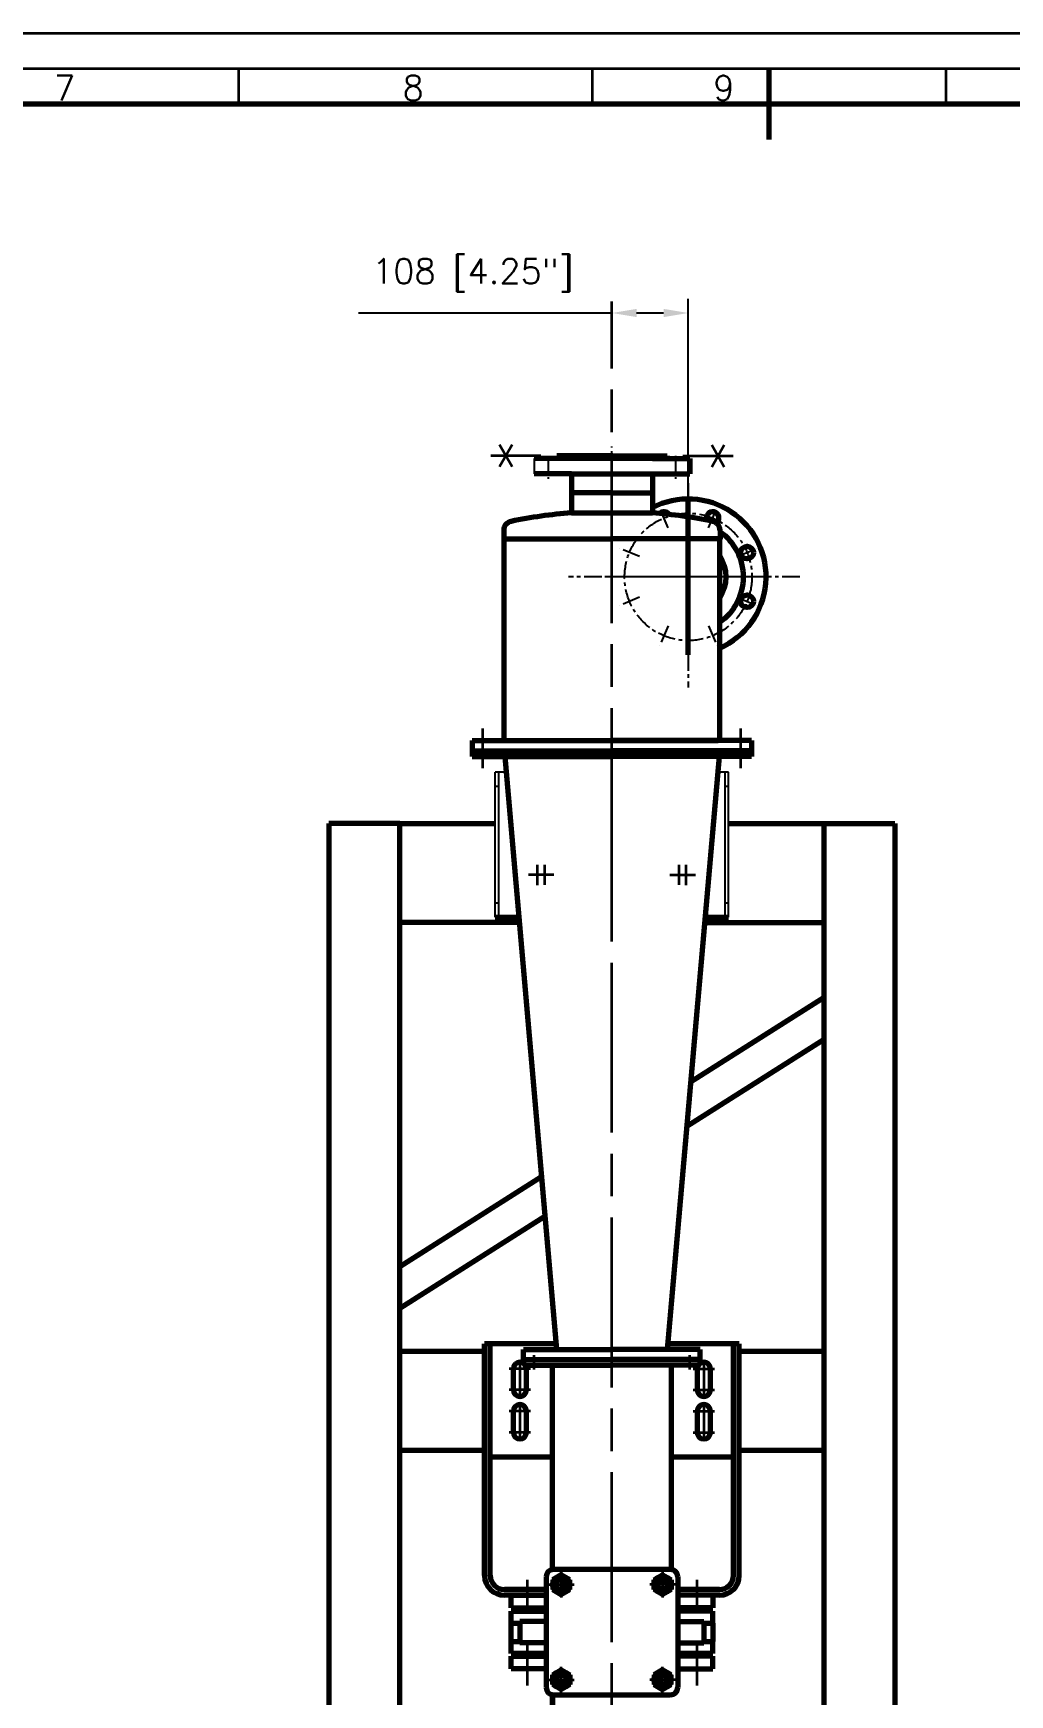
# Model space of a CAD drawing. Extents: x 68 to 8478, y -14 to 5926.
# Drawn here: x 3233 to 4614, y 3578 to 5926 of the extents above; entities that cross this region are included whole.
import ezdxf

# ---------------------------------------------------------------- set-up
doc = ezdxf.new("R2010")
doc.units = 0
doc.header["$LTSCALE"] = 10
doc.linetypes.add('ACAD_ISO08W100', pattern=[36, 24, -3, 6, -3])
doc.linetypes.add('CENTERX2', pattern=[4, 2.5, -0.5, 0.5, -0.5])
doc.layers.get('DEFPOINTS').update_dxf_attribs({"linetype": 'CONTINUOUS'})
doc.layers.add('10', color=3, linetype='CONTINUOUS')
doc.layers.add('AHL-CON-70', color=7, linetype='CONTINUOUS')
for name, color, linetype, lineweight in [('dim', 3, 'CONTINUOUS', 15), ('M_EQUIP_E3', 3, 'CONTINUOUS', 35), ('M_EQUIP_E5', 2, 'CONTINUOUS', 50), ('M_EQUIP_E7', 7, 'CONTINUOUS', 70), ('M_EQUIP_H_', 4, 'CONTINUOUS', 25)]:
    doc.layers.add(name, color=color, linetype=linetype, lineweight=lineweight)
doc.styles.add('S', font='simplex.shx', dxfattribs={"width": 0.8})
doc.styles.add('SIMPLEX', font='simplex')
doc.dimstyles.new('NORDIC', dxfattribs={"dimscale": 10, "dimtxt": 3.5, "dimasz": 3.5, "dimexe": 2, "dimexo": 2, "dimgap": 1, "dimtad": 0, "dimdec": 0, "dimdsep": 46, "dimtxsty": 'SIMPLEX', "dimcen": 3, "dimclrd": 3, "dimclre": 3, "dimclrt": 3, "dimadec": 0, "dimazin": 0, "dimtfac": 1, "dimtdec": 0, "dimtmove": 0, "dimatfit": 3, "dimfxl": 0, "dimtvp": 1, "dimtolj": 1, "dimarcsym": 0})

# ---------------------------------------------------------------- blocks, each defined once
blk = doc.blocks.new('*D11')
at = {"layer": 'DEFPOINTS', "color": 0, "linetype": 'Continuous', "lineweight": 25, "transparency": 16777216}
for p in [(4051.1, 5547.2), (4051.1, 5531.1), (4159.1, 5212.2)]:
    blk.add_point(p, dxfattribs=at)
at = {"layer": 'M_EQUIP_E3', "color": 3, "linetype": 'Continuous', "lineweight": -2, "transparency": 16777216}
for p, q in [((4159.1, 5232.2), (4159.1, 5551.1)), ((4051.1, 5531.1), (3692.8, 5531.1)), ((4051.1, 5527.2), (4051.1, 5511.1)), ((4124.1, 5531.1), (4086.1, 5531.1))]:
    blk.add_line(p, q, dxfattribs=at)
at = {"layer": 'M_EQUIP_E3', "color": 3, "linetype": 'Continuous', "lineweight": 25, "transparency": 16777216}
for points in [[(4086.1, 5536.9), (4086.1, 5525.3), (4051.1, 5531.1)], [(4124.1, 5536.9), (4124.1, 5525.3), (4159.1, 5531.1)]]:
    blk.add_solid(points, dxfattribs=at)
at = {"layer": 'M_EQUIP_E3', "color": 3, "linetype": 'Continuous', "transparency": 16777216, "insert": (3854.5, 5584.4), "char_height": 35, "attachment_point": 5, "style": 'SIMPLEX'}
blk.add_mtext('\\A1;108 [4.25"]', dxfattribs=at)
blk = doc.blocks.new('TOIMITUSR')
at = {"layer": 'M_EQUIP_E3', "linetype": 'ACAD_ISO08W100', "lineweight": 35}
for p, q in [((30, 0), (130, 0)), ((87.5, -21.7), (112.5, 21.7)), ((87.5, 21.7), (112.5, -21.7))]:
    blk.add_line(p, q, dxfattribs=at)
blk = doc.blocks.new('A$C0F477D11')
at = {"layer": '10', "color": 3, "linetype": 'Continuous', "lineweight": 35}
for p, q in [((345.5, 589), (345.5, 584)), ((395.5, 589), (395.5, 584)), ((445.5, 589), (445.5, 584))]:
    blk.add_line(p, q, dxfattribs=at)
at = {"layer": '10', "color": 7, "linetype": 'Continuous', "lineweight": 70}
blk.add_line((420.5, 589), (420.5, 579), dxfattribs=at)
at = {"layer": '10', "color": 3, "linetype": 'Continuous', "lineweight": 35}
for points in [[(841, 0), (0, 0), (0, 594), (841, 594)], [(836, 5), (15, 5), (15, 589), (836, 589)]]:
    blk.add_lwpolyline(points, close=True, dxfattribs=at)
at = {"layer": '10', "color": 7, "linetype": 'Continuous', "lineweight": 70}
blk.add_lwpolyline([(831, 10), (20, 10), (20, 584), (831, 584)], close=True, dxfattribs=at)
at = {"layer": '10', "color": 3, "linetype": 'Continuous', "lineweight": 35, "style": 'S'}
for s, p in [('7', (319.44, 584.51)), ('8', (368.71, 584.51)), ('9', (412.63, 584.51))]:
    blk.add_text(s, height=3.5, dxfattribs=at).set_placement(p)

msp = doc.modelspace()

# ---------------------------------------------------------------- linework, layer by layer
at = {"layer": 'AHL-CON-70', "linetype": 'Continuous'}
for p, q in [((3886.1, 4677.2), (3886.1, 4882.2)), ((3891.1, 4677.2), (3891.1, 4882.2)), ((4211.1, 4677.2), (4211.1, 4882.2)), ((4216.1, 4677.2), (4216.1, 4882.2))]:
    msp.add_line(p, q, dxfattribs=at)
at = {"layer": 'AHL-CON-70'}
for p, q in [((3901.1, 4882.2), (3886.1, 4882.2)), ((3891.1, 4862.2), (3886.1, 4862.2)), ((4216.1, 4882.2), (4201.1, 4882.2)), ((4216.1, 4862.2), (4211.1, 4862.2)), ((3891.1, 4697.2), (3886.1, 4697.2)), ((4216.1, 4697.2), (4211.1, 4697.2))]:
    msp.add_line(p, q, dxfattribs=at)
at = {"layer": 'DEFPOINTS', "color": 0, "linetype": 'ByBlock'}
for p in [(3898.6, 5212.2), (3853.6, 4912.2), (3853.6, 4912.1), (4248.6, 4912.2), (4248.6, 4912.1), (3926.1, 4052.2), (3926.1, 4052.2), (4176.1, 4052.2), (4176.1, 4052.2), (3945.1, 3636.2), (4157.1, 3636.2), (4157.1, 3636.2)]:
    msp.add_point(p, dxfattribs=at)
at = {"layer": 'M_EQUIP_E3', "color": 3, "linetype": 'ACAD_ISO08W100', "lineweight": 35}
for p, q in [((4051.1, 1852.9), (4051.1, 5547.2)), ((3868.6, 4887.7), (3868.6, 4944)), ((4051.1, 4666.8), (4051.1, 4940.5)), ((4233.6, 4887.7), (4233.6, 4944)), ((3868.6, 4897.2), (3868.6, 4920.4)), ((4233.6, 4897.2), (4233.6, 4920.4)), ((3946.1, 4722.6), (3946.1, 4751.3)), ((3956.1, 4722.8), (3956.1, 4751.3)), ((4146.1, 4722.8), (4146.1, 4751.3)), ((4156.1, 4722.6), (4156.1, 4751.3)), ((3969.2, 4737.2), (3933.1, 4737.2)), ((4133.1, 4737.2), (4169.2, 4737.2)), ((3936.1, 4039.2), (3906.1, 4039.2)), ((3921.1, 4048.4), (3921.1, 3999.9)), ((3941.1, 4038.1), (3941.1, 4058.2)), ((4161.1, 4038.1), (4161.1, 4058.2)), ((4166.1, 4039.2), (4196.1, 4039.2)), ((4181.1, 4048.4), (4181.1, 3999.9)), ((3936.1, 4009.2), (3906.1, 4009.2)), ((4166.1, 4009.2), (4196.1, 4009.2)), ((3936.1, 3979.2), (3906.1, 3979.2)), ((3921.1, 3988.4), (3921.1, 3939.9)), ((3921.1, 3973), (3921.1, 3943)), ((4166.1, 3979.2), (4196.1, 3979.2)), ((4181.1, 3988.4), (4181.1, 3939.9)), ((3936.1, 3949.2), (3906.1, 3949.2)), ((4166.1, 3949.2), (4196.1, 3949.2)), ((3931.1, 3740.9), (3931.1, 3699.4)), ((4171.1, 3740.9), (4171.1, 3699.4)), ((3931.1, 3653.1), (3931.1, 3591.5)), ((4171.1, 3653.1), (4171.1, 3591.5))]:
    msp.add_line(p, q, dxfattribs=at)
at = {"layer": 'M_EQUIP_E3', "linetype": 'ACAD_ISO08W100', "lineweight": 35}
for p, q in [((3961.4, 3734.1), (3997.6, 3734.1)), ((3979.5, 3752.2), (3979.5, 3716)), ((4140.9, 3734.1), (4104.7, 3734.1)), ((4122.8, 3752.2), (4122.8, 3716)), ((3979.5, 3581.7), (3979.5, 3617.9)), ((4122.8, 3581.7), (4122.8, 3617.9)), ((3961.4, 3599.8), (3997.6, 3599.8)), ((4140.9, 3599.8), (4104.7, 3599.8))]:
    msp.add_line(p, q, dxfattribs=at)
at = {"layer": 'M_EQUIP_E5', "linetype": 'Continuous', "lineweight": 70}
for p, q in [((3958.1, 3745.5), (3958.1, 3588.5)), ((3979.5, 3748.1), (3967.4, 3741.1)), ((3967.4, 3741.1), (3967.4, 3727.2)), ((4134.1, 3755.5), (3968.1, 3755.5)), ((3991.5, 3741.1), (3979.5, 3748.1)), ((3991.5, 3727.2), (3991.5, 3741.1)), ((4110.8, 3741.1), (4122.8, 3748.1)), ((4110.8, 3727.2), (4110.8, 3741.1)), ((4122.8, 3748.1), (4134.9, 3741.1)), ((4134.9, 3741.1), (4134.9, 3727.2)), ((4144.1, 3745.5), (4144.1, 3588.5)), ((3967.4, 3727.2), (3979.5, 3720.2)), ((3979.5, 3720.2), (3991.5, 3727.2)), ((4122.8, 3720.2), (4110.8, 3727.2)), ((4134.9, 3727.2), (4122.8, 3720.2)), ((3908.6, 3636.8), (3908.6, 3696.8)), ((3908.6, 3696.8), (3958.1, 3696.8)), ((4193.6, 3696.8), (4144.1, 3696.8)), ((4193.6, 3679.8), (4193.6, 3696.8)), ((3908.6, 3679.8), (3921.1, 3679.8)), ((3921.1, 3682), (3921.1, 3652)), ((3958.1, 3682), (3921.1, 3682)), ((4144.1, 3682), (4181.1, 3682)), ((4181.1, 3682), (4181.1, 3652)), ((4181.1, 3679.8), (4193.6, 3679.8)), ((4193.6, 3679.8), (4193.6, 3653.8)), ((3908.6, 3653.8), (3921.1, 3653.8)), ((3958.1, 3652), (3921.1, 3652)), ((4144.1, 3652), (4181.1, 3652)), ((4181.1, 3653.8), (4193.6, 3653.8)), ((4193.6, 3636.8), (4193.6, 3653.8)), ((3958.1, 3636.8), (3908.6, 3636.8)), ((4193.6, 3636.8), (4144.1, 3636.8)), ((3967.4, 3606.7), (3979.5, 3613.7)), ((3967.4, 3592.8), (3967.4, 3606.7)), ((3979.5, 3585.9), (3967.4, 3592.8)), ((3979.5, 3613.7), (3991.5, 3606.7)), ((3991.5, 3592.8), (3979.5, 3585.9)), ((3991.5, 3606.7), (3991.5, 3592.8)), ((4122.8, 3613.7), (4110.8, 3606.7)), ((4110.8, 3606.7), (4110.8, 3592.8)), ((4110.8, 3592.8), (4122.8, 3585.9)), ((4134.9, 3606.7), (4122.8, 3613.7)), ((4122.8, 3585.9), (4134.9, 3592.8)), ((4134.9, 3592.8), (4134.9, 3606.7)), ((3968.1, 3578.5), (4134.1, 3578.5))]:
    msp.add_line(p, q, dxfattribs=at)
for centre, radius in [((3979.5, 3734.1), 12), ((3979.5, 3734.1), 7), ((4122.8, 3734.1), 12), ((4122.8, 3734.1), 7), ((3979.5, 3599.8), 12), ((3979.5, 3599.8), 7), ((4122.8, 3599.8), 12), ((4122.8, 3599.8), 7)]:
    msp.add_circle(centre, radius, dxfattribs=at)
for centre, radius, start, end in [((3968.1, 3745.5), 10, 90, 180), ((3979.5, 3734.1), 8, 10, 280), ((4122.8, 3734.1), 8, 260, 170), ((4134.1, 3745.5), 10, 0, 90), ((3979.5, 3599.8), 8, 80, 350), ((4122.8, 3599.8), 8, 190, 100), ((3968.1, 3588.5), 10, 180, 270), ((4134.1, 3588.5), 10, 270, 0)]:
    msp.add_arc(centre, radius, start, end, dxfattribs=at)
at = {"layer": 'M_EQUIP_E7'}
for p, q in [((4108.3, 5325.6), (3941.1, 5325.6)), ((4051.1, 5329.2), (3973.1, 5329.2)), ((3973.1, 5329.2), (3973.1, 5325.6)), ((4051.1, 5329.2), (4129.1, 5329.2)), ((4108.3, 5325.6), (4161.1, 5325.6)), ((4129.1, 5329.2), (4129.1, 5325.6)), ((4161.1, 5325.6), (4161.1, 5303.6)), ((3994, 5303.6), (3941.1, 5303.6)), ((3994, 5303.6), (4161.1, 5303.6)), ((3994, 5303.6), (3994, 5248.8)), ((4108.3, 5303.6), (4108.3, 5248.8)), ((4051.1, 5277.2), (3994, 5277.2)), ((4051.1, 5277.2), (4108.3, 5277.2)), ((4159.1, 5048.2), (4159.1, 5268.2)), ((3994, 5248.8), (4108.3, 5248.8)), ((4204.1, 5223.9), (4204.1, 5212.2)), ((3898.6, 5212.2), (4051.1, 5212.2)), ((3898.6, 4927.2), (3898.6, 5212.2)), ((4203.6, 5212.2), (4051.1, 5212.2)), ((4203.6, 4927.2), (4203.6, 5212.2)), ((4203.6, 4927.2), (4203.6, 5061.5)), ((3901.1, 4927.2), (4051.1, 4927.2)), ((4051.1, 4927.2), (4201.1, 4927.2)), ((3651.1, 4809.7), (3651.1, 2264.2)), ((3751.1, 4809.7), (3651.1, 4809.7)), ((3751.1, 4809.7), (3886.1, 4809.7)), ((3751.1, 3051.5), (3751.1, 4809.7)), ((4216.1, 4809.7), (4351.1, 4809.7)), ((4351.1, 2266.2), (4351.1, 4809.7)), ((4351.1, 4809.7), (4451.1, 4809.7)), ((4451.1, 4809.7), (4451.1, 2266.2)), ((3886.1, 4677.2), (3919.5, 4677.2)), ((4182.8, 4677.2), (4216.1, 4677.2)), ((3920.2, 4669.7), (3751.1, 4669.7)), ((4182.1, 4669.7), (4351.1, 4669.7)), ((4162.4, 4444.6), (4351.1, 4564.3)), ((4156.9, 4381.9), (4351.1, 4505.1)), ((3751.1, 4183.8), (3951.5, 4310.9)), ((3751.1, 4124.6), (3956.4, 4254.8)), ((3751.1, 4064.2), (3871.1, 4064.2)), ((3972.2, 4074.2), (3871.1, 4074.2)), ((3871.1, 3747.2), (3871.1, 4074.2)), ((3879.1, 3747.2), (3879.1, 4074.2)), ((4231.1, 4074.2), (4130, 4074.2)), ((4223.1, 3747.2), (4223.1, 4074.2)), ((4231.1, 3747.2), (4231.1, 4074.2)), ((4231.1, 4064.2), (4351.1, 4064.2)), ((3911.9, 4009.2), (3911.9, 4039.2)), ((3930.4, 4009.2), (3930.4, 4039.2)), ((4171.9, 4009.2), (4171.9, 4039.2)), ((4190.4, 4009.2), (4190.4, 4039.2)), ((3911.9, 3949.2), (3911.9, 3979.2)), ((3930.4, 3949.2), (3930.4, 3979.2)), ((4171.9, 3949.2), (4171.9, 3979.2)), ((4190.4, 3949.2), (4190.4, 3979.2)), ((3751.1, 3924.2), (3871.1, 3924.2)), ((4231.1, 3924.2), (4351.1, 3924.2)), ((3967, 3914.2), (3879.1, 3914.2)), ((4223.1, 3914.2), (4135.3, 3914.2)), ((3958.1, 3727.2), (3899.1, 3727.2)), ((3958.1, 3719.2), (3899.1, 3719.2)), ((4203.1, 3727.2), (4144.1, 3727.2)), ((4203.1, 3719.2), (4144.1, 3719.2))]:
    msp.add_line(p, q, dxfattribs=at)
at = {"layer": 'M_EQUIP_E7', "linetype": 'Continuous'}
for p, q in [((3898.1, 5223.9), (3898.1, 5212.2)), ((3853.6, 4927.2), (4051.1, 4927.2)), ((3853.6, 4927.2), (3853.6, 4912.2)), ((3853.6, 4912.2), (4051.1, 4912.2)), ((3853.6, 4912.1), (4051.1, 4912.1)), ((3853.6, 4912.1), (3853.6, 4904.2)), ((4248.6, 4927.2), (4051.1, 4927.2)), ((4248.6, 4912.2), (4051.1, 4912.2)), ((4248.6, 4912.1), (4051.1, 4912.1)), ((4248.6, 4927.2), (4248.6, 4912.2)), ((4248.6, 4912.1), (4248.6, 4904.2)), ((3853.6, 4904.2), (4051.1, 4904.2)), ((3899.7, 4904.2), (3972.9, 4066.2)), ((4248.6, 4904.2), (4051.1, 4904.2)), ((4202.6, 4904.2), (4129.3, 4066.2)), ((3926.1, 4066.2), (4051.1, 4066.2)), ((3926.1, 4052.2), (3926.1, 4066.2)), ((4176.1, 4066.2), (4051.1, 4066.2)), ((4176.1, 4052.2), (4176.1, 4066.2)), ((3926.1, 4052.2), (3953.6, 4052.2)), ((3926.1, 4052.2), (4051.1, 4052.2)), ((3926.1, 4044.2), (4051.1, 4044.2)), ((4176.1, 4052.2), (4051.1, 4052.2)), ((4176.1, 4044.2), (4051.1, 4044.2)), ((4176.1, 4052.2), (4148.6, 4052.2)), ((3908.6, 3719.2), (3958.1, 3719.2)), ((3908.6, 3701.2), (3908.6, 3719.2)), ((4193.6, 3719.2), (4144.1, 3719.2)), ((4193.6, 3719.2), (4193.6, 3701.2)), ((3908.6, 3701.2), (3958.1, 3701.2)), ((3945.1, 3701.2), (3945.1, 3698.2)), ((3945.1, 3701.2), (3958.1, 3701.2)), ((3945.1, 3698.2), (3958.1, 3698.2)), ((4157.1, 3701.2), (4144.1, 3701.2)), ((4193.6, 3701.2), (4144.1, 3701.2)), ((4157.1, 3698.2), (4144.1, 3698.2)), ((4157.1, 3701.2), (4157.1, 3698.2)), ((3908.6, 3633.2), (3958.1, 3633.2)), ((3908.6, 3615.2), (3908.6, 3633.2)), ((3945.1, 3633.2), (3945.1, 3636.2)), ((3945.1, 3636.2), (3958.1, 3636.2)), ((3945.1, 3633.2), (3958.1, 3633.2)), ((4157.1, 3636.2), (4144.1, 3636.2)), ((4157.1, 3633.2), (4144.1, 3633.2)), ((4193.6, 3633.2), (4144.1, 3633.2)), ((4157.1, 3633.2), (4157.1, 3636.2)), ((4193.6, 3615.2), (4193.6, 3633.2)), ((3958.1, 3615.2), (3908.6, 3615.2)), ((4144.1, 3615.2), (4193.6, 3615.2)), ((3967, 3578.5), (3967, 3548)), ((3967, 3425.4), (3967, 3578.5))]:
    msp.add_line(p, q, dxfattribs=at)
at = {"layer": 'M_EQUIP_E7', "color": 7, "linetype": 'Continuous', "lineweight": 70}
for p, q in [((3926.1, 4044.2), (3926.1, 4052.2)), ((3967, 3755.5), (3967, 4044.2)), ((4135.3, 3755.5), (4135.3, 4044.2)), ((4176.1, 4044.2), (4176.1, 4052.2))]:
    msp.add_line(p, q, dxfattribs=at)
at = {"layer": 'M_EQUIP_E7'}
for centre in [(4242.3, 5192.6), (4242.3, 5123.7)]:
    msp.add_circle(centre, 9, dxfattribs=at)
for centre, radius, start, end in [((4159.1, 5158.2), 110, 293.8626, 117.5339), ((3994.4, 5238.8), 10, 90.0006, 94.6575), ((4107.9, 5238.8), 10, 85.3436, 90.0006), ((4051.1, 4542.1), 709, 78.3958, 85.3766), ((4124.7, 5241.3), 9, 35.0811, 132.9075), ((4193.6, 5241.3), 9, 307.651, 199.2083), ((4191.1, 5223.9), 13, 0, 78.3958), ((4159.1, 5158.2), 78, 304.786, 54.7656), ((4159.1, 5158.2), 53.5, 326.2015, 33.7985), ((3921.1, 4039.2), 9.25, 0, 180), ((4181.1, 4039.2), 9.25, 0, 180), ((3921.1, 4009.2), 9.25, 180, 0), ((4181.1, 4009.2), 9.25, 180, 0), ((3921.1, 3979.2), 9.25, 0, 180), ((4181.1, 3979.2), 9.25, 0, 180), ((3921.1, 3949.2), 9.25, 180, 0), ((4181.1, 3949.2), 9.25, 180, 0), ((3899.1, 3747.2), 28, 180, 270), ((3899.1, 3747.2), 20, 180, 270), ((4203.1, 3747.2), 20, 270, 0), ((4203.1, 3747.2), 28, 270, 0)]:
    msp.add_arc(centre, radius, start, end, dxfattribs=at)
at = {"layer": 'M_EQUIP_E7', "linetype": 'Continuous'}
for centre, radius, start, end in [((3911.1, 5223.9), 13, 101.6042, 180), ((4051.1, 4542.1), 709, 94.6246, 101.6042)]:
    msp.add_arc(centre, radius, start, end, dxfattribs=at)
at = {"layer": 'M_EQUIP_E7'}
msp.add_point((4203.6, 5212.2), dxfattribs=at)
msp.add_point((4203.6, 5212.2), dxfattribs=at)
at = {"layer": 'M_EQUIP_H_', "linetype": 'CENTERX2'}
for p, q in [((4051.1, 5260.8), (4051.1, 5342.6)), ((3941.1, 5325.6), (3941.1, 5303.6)), ((3961.1, 5329.2), (3961.1, 5296.6)), ((4141.1, 5329.2), (4141.1, 5296.6)), ((4159.1, 5290.5), (4159.1, 5001.7)), ((4130.5, 5227.4), (4118.9, 5255.2)), ((4187.8, 5227.4), (4199.3, 5255.2)), ((4089.9, 5186.8), (4062.1, 5198.4)), ((4228.4, 5186.8), (4256.2, 5198.4)), ((4316.7, 5158.2), (3989.6, 5158.2)), ((4261.1, 5158.2), (4041.1, 5158.2)), ((4089.9, 5129.5), (4062.1, 5117.9)), ((4228.4, 5129.5), (4256.2, 5117.9)), ((4130.5, 5088.9), (4118.9, 5061.1)), ((4187.8, 5088.9), (4199.3, 5061.1))]:
    msp.add_line(p, q, dxfattribs=at)
msp.add_circle((4159.1, 5158.2), 90, dxfattribs=at)

# ---------------------------------------------------------------- block references
at = {"layer": 'dim', "lineweight": 35, "xscale": 10, "yscale": 10, "zscale": 10}
msp.add_blockref('A$C0F477D11', (68.1, -13.5), dxfattribs=at)
at = {"layer": 'M_EQUIP_E3', "linetype": 'ACAD_ISO08W100', "lineweight": 35, "yscale": 0.7100000000000364}
for p, xscale, zscale in [((3972.1, 5329.2), -0.7100000000000364, 0.71), ((4130.1, 5329.2), 0.7100000000000364, 0.7100000000000364)]:
    msp.add_blockref('TOIMITUSR', p, dxfattribs=dict(at, xscale=xscale, zscale=zscale))

# ---------------------------------------------------------------- dimensions: what is measured, and where the dimension line sits
at = {"layer": 'M_EQUIP_E3', "linetype": 'Continuous'}
dim = msp.add_linear_dim(base=(4051.1, 5531.1), p1=(4159.1, 5212.2), p2=(4051.1, 5547.2), dimstyle='NORDIC', dxfattribs=at)
dim.commit()
dim.dimension.update_dxf_attribs({"geometry": '*D11', "text_midpoint": (3854.5, 5531.1), "dimtype": 160})

doc.saveas('drawing.dxf')
